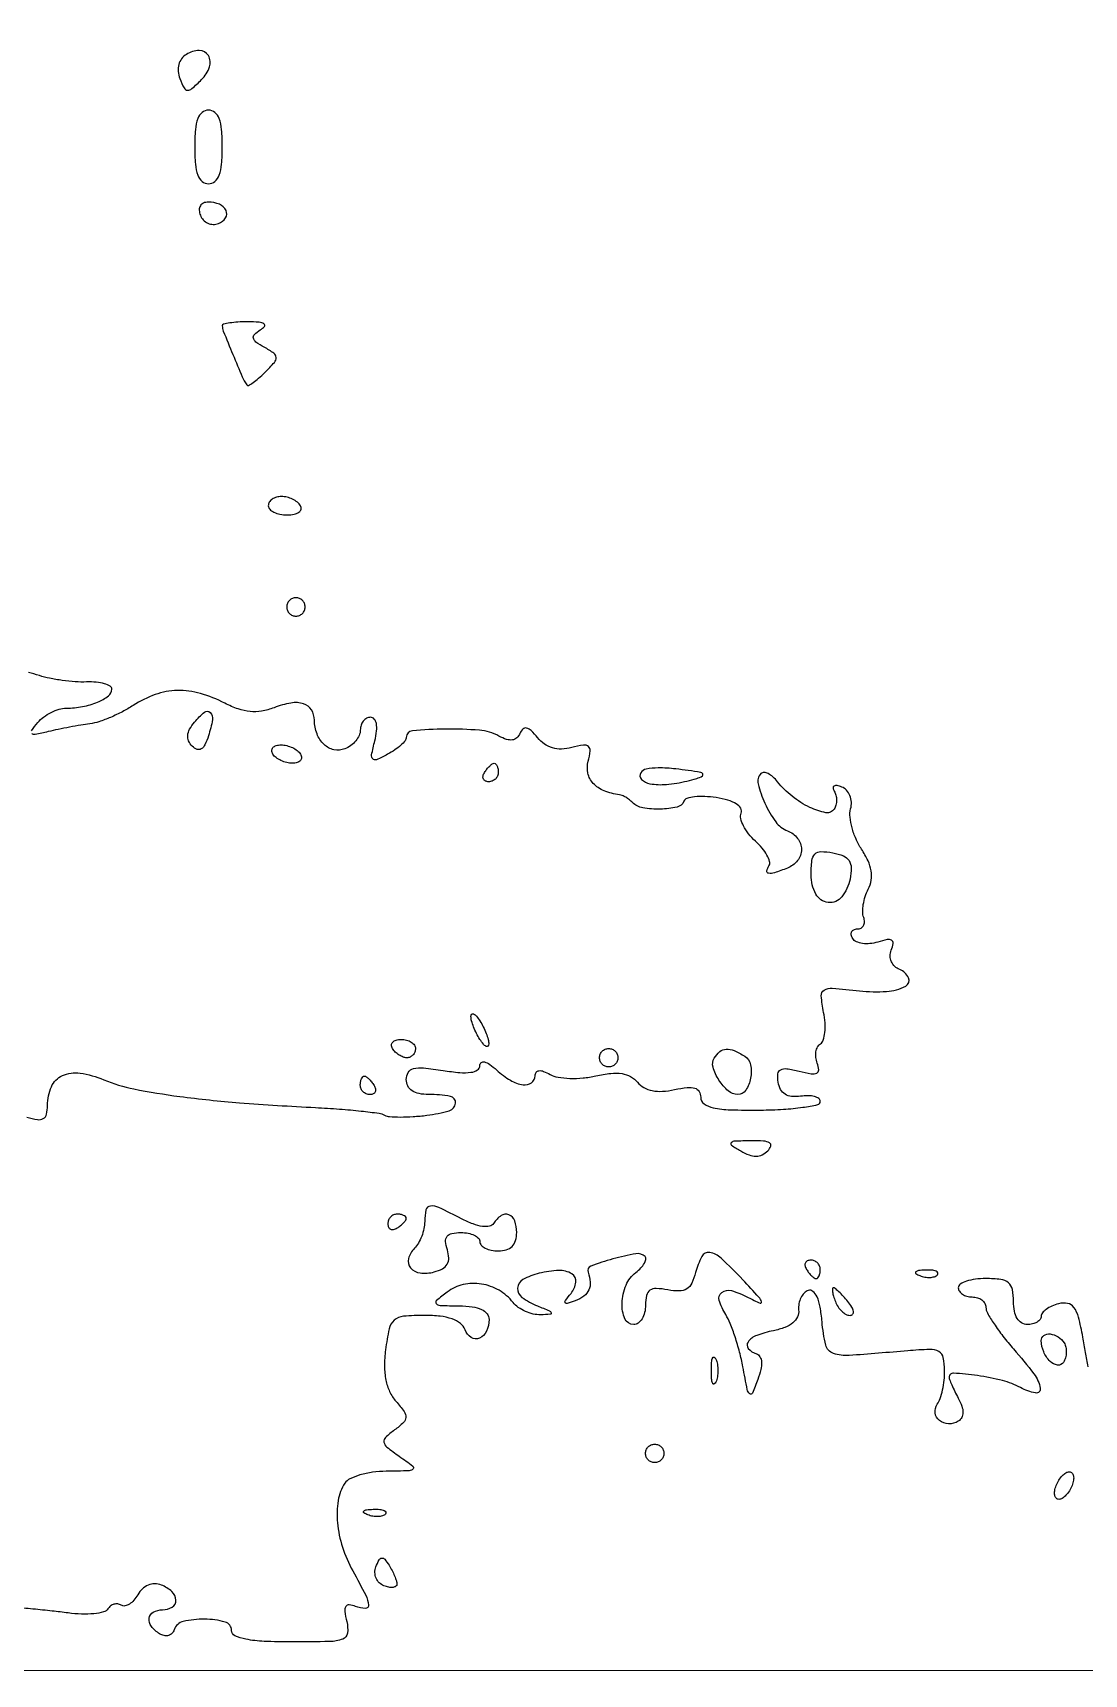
# Model space of a CAD drawing. Extents: x 0 to 4160, y 0 to 3120.
# Drawn here: x 3523.4 to 3637.7, y 0 to 178.4 of the extents above; entities that cross this region are included whole.
import ezdxf

# ---------------------------------------------------------------- set-up
doc = ezdxf.new("R2010")
doc.units = 0

msp = doc.modelspace()

# ---------------------------------------------------------------- linework, layer by layer
for points in [[(4159.499279, 606.274193, 0.000001), (4159.667734, 974.478125, 0.000057), (4159.806661, 1380.08378, 0.000034), (4159.883999, 1862.25)], [(757.647081, 3119.740147, 0.000002), (520.492565, 3119.487217, 0.4139)], [(1964.75, 0.149832, 0.000016), (2717.930904, 0.232101, 0.000028), (3351.473438, 0.357111), (3926.491843, 0.502577, 0.944149)], [(3523.262876, 102.548555, -0.018012), (3523.947813, 103.437118, -0.058866), (3524.576533, 104.035256, -0.043774), (3525.39138, 104.540903, -0.044593), (3526.258202, 104.885886, -0.072537), (3527.040657, 105, 0.045862), (3528.81666, 105.163246, 0.052932), (3530.445676, 105.647741, 0.062457), (3531.629492, 106.324924, 0.235843), (3532, 107.066732, 0.271175), (3531.811076, 107.389459, 0.0593), (3531.192187, 107.646107, 0.046408), (3530.303673, 107.809532, 0.029375), (3529.25, 107.841589, -0.024705), (3528.023554, 107.867447, -0.015872), (3526.607548, 108.012701, -0.015954), (3525.227234, 108.243776, -0.028651), (3524.116119, 108.533487, 0.01946), (3522.931099, 108.865834, 0.139818)], [(3522.75, 60.533587, 0.03378), (3523.904215, 60.274011, 0.169023), (3524.546699, 60.39172, 0.211264), (3524.894145, 60.860027, 0.055533), (3525, 61.810168, -0.103773), (3525.428258, 63.851377, -0.184051), (3526.618228, 65.059954, -0.146726), (3528.543939, 65.326919, -0.060094), (3531.110973, 64.606336, 0.049559), (3534.389802, 63.611189, 0.016301), (3539.369748, 62.792009, 0.013312), (3545.873833, 62.114357, 0.006619), (3554.145408, 61.584636, -0.006136), (3556.753236, 61.420157, -0.008462), (3559.089764, 61.204155, -0.00575), (3561.032847, 60.968661, -0.096152), (3561.645408, 60.763063, 0.11232), (3562.187093, 60.600336, 0.016208), (3563.34817, 60.558847, 0.017699), (3564.746611, 60.603738, 0.014306), (3566.241979, 60.747875, 0.037609), (3568.675962, 61.240974, 0.311418), (3569.357954, 62.064051, 0.390926), (3568.788555, 62.801992, 0.042098), (3566.440983, 63, -0.048397), (3565.388542, 63.102109, -0.098998), (3564.624888, 63.416716, -0.129042), (3564.165934, 63.933717, -0.117873), (3564, 64.627808, -0.133272), (3564.211474, 65.407111, -0.202355), (3564.766089, 65.821353, -0.086586), (3565.86165, 65.897567, -0.01382), (3568, 65.615991, 0.017179), (3569.814916, 65.389396, 0.055279), (3571.030005, 65.414422, 0.107917), (3571.738413, 65.669838, 0.25794), (3572, 66.14317, -0.224245), (3572.154192, 66.469684, -0.241878), (3572.496425, 66.54398, -0.091973), (3573.069059, 66.271382, -0.026966), (3573.828741, 65.654988, 0.048856), (3575.320656, 64.548983, 0.099373), (3576.689862, 64.061251, 0.193373), (3577.605461, 64.283301, 0.242291), (3578, 65.04969, -0.157368), (3578.12038, 65.422698, -0.219349), (3578.421339, 65.592858, -0.114309), (3578.926806, 65.519096, -0.034431), (3579.63365, 65.185144, 0.08719), (3580.491675, 64.885229, 0.032465), (3581.767609, 64.760534, 0.030971), (3583.206699, 64.802871, 0.032635), (3584.604131, 65.023485, -0.027384), (3586.228386, 65.297404, -0.065452), (3587.448358, 65.274952, -0.088474), (3588.384358, 64.958936, -0.094272), (3589.129823, 64.343573, 0.092485), (3589.829246, 63.762036, 0.077945), (3590.733962, 63.428084, 0.064842), (3591.845752, 63.351774, 0.038827), (3593.159342, 63.534997, -0.024505), (3594.532913, 63.766827, -0.100973), (3595.368874, 63.697231, -0.190715), (3595.826376, 63.34126, -0.133959), (3596, 62.704836, 0.242741), (3596.360664, 62.005711, 0.102141), (3597.357036, 61.567102, 0.045654), (3599.213907, 61.343469, 0.009505), (3602.5, 61.311912, 0.012659), (3604.991981, 61.398477, 0.020803), (3607.090625, 61.612521, 0.016055), (3608.717034, 61.900665, 0.354678), (3609, 62.24939, 0.245427), (3608.837564, 62.560382, 0.088067), (3608.369572, 62.776393, 0.062132), (3607.67601, 62.868938, 0.038345), (3606.853863, 62.812858, -0.058206), (3605.88271, 62.785195, -0.119089), (3605.164951, 63.026932, -0.133295), (3604.687395, 63.545922, -0.082323), (3604.429211, 64.339497, -0.0597), (3604.40066, 65.259929, -0.254545), (3604.694727, 65.702227, -0.161112), (3605.350532, 65.812144, -0.023126), (3606.70183, 65.5387, 0.018649), (3608.010538, 65.261658, 0.148859), (3608.615956, 65.337259, 0.31543), (3608.830634, 65.695466, 0.073939), (3608.670155, 66.417178, -0.062261), (3608.516279, 67.040449, -0.069949), (3608.529847, 67.657483, -0.079982), (3608.70188, 68.174394, -0.134889), (3609.010919, 68.506748, 0.182325), (3609.328334, 68.918673, 0.04825), (3609.495756, 69.747054, 0.042403), (3609.514865, 70.794599, 0.032732), (3609.364496, 71.927518, -0.027155), (3609.105485, 73.725173, -0.287107), (3609.42671, 74.356962, -0.156856), (3610.298773, 74.561216, -0.007784), (3613.266935, 74.27338, 0.044355), (3616.198084, 74.204222, 0.106233), (3618.279055, 74.795263, 0.397116), (3618.582674, 75.692336, 0.196135), (3617.626524, 76.589822, -0.096411), (3617.084073, 76.92888, -0.103272), (3616.724088, 77.439446, -0.102101), (3616.595938, 78.056369, -0.09219), (3616.714414, 78.698158, 0.054822), (3616.904712, 79.422617, 0.304717), (3616.740545, 79.767544, 0.188492), (3616.260819, 79.846147, 0.024286), (3615.235429, 79.574722, -0.051552), (3614.397026, 79.400996, -0.060642), (3613.586597, 79.417067, -0.070836), (3612.923662, 79.609419, -0.149445), (3612.52514, 79.959323, -0.086521), (3612.365953, 80.356766, -0.165383), (3612.406464, 80.694301, -0.179346), (3612.638963, 80.919131, -0.103798), (3613.024316, 81, 0.121221), (3613.423949, 81.098333, 0.14637), (3613.699441, 81.367188, 0.129071), (3613.803059, 81.772664, 0.084639), (3613.718461, 82.25, -0.086414), (3613.612801, 82.858651, -0.039317), (3613.676849, 83.666573, -0.037398), (3613.881137, 84.529473, -0.04213), (3614.2062, 85.317058, 0.07777), (3614.530628, 86.294687, 0.082757), (3614.530679, 87.303163, 0.068574), (3614.187394, 88.405021, 0.035286), (3613.481135, 89.669136, -0.041336), (3612.880956, 90.774539, -0.037674), (3612.448879, 91.998038, -0.039784), (3612.232904, 93.154437, -0.090468), (3612.299554, 94.037496, 0.074984), (3612.379903, 94.792012, 0.085101), (3612.225996, 95.502281, 0.093043), (3611.862052, 96.071672, 0.113004), (3611.337554, 96.423963, 0.042456), (3610.816304, 96.574724, 0.17155), (3610.493672, 96.528236, 0.314847), (3610.387562, 96.323345, 0.105738), (3610.507079, 95.988546, -0.078812), (3610.695734, 95.537661, -0.059104), (3610.760736, 95.002651, -0.059229), (3610.698782, 94.46857, -0.080113), (3610.512657, 94.020479, -0.312159), (3609.610932, 93.626336, -0.064382), (3607.873923, 94.205168, -0.05452), (3605.935771, 95.418075, -0.058127), (3604.351732, 96.998428, 0.043118), (3603.852133, 97.527639, 0.067334), (3603.333448, 97.877581, 0.093491), (3602.877372, 98.005092, 0.22141), (3602.553783, 97.887116, 0.261993), (3602.239958, 96.765976, 0.048227), (3602.974868, 94.661108, 0.048889), (3604.160714, 92.637171, 0.14518), (3605.423396, 91.667769, -0.135974), (3606.533086, 90.847238, -0.16782), (3606.949105, 89.637666, -0.167575), (3606.530185, 88.427833, -0.135567), (3605.418213, 87.606989, -0.011865), (3604.008016, 87.103896, -0.112435), (3603.373769, 87.043448, -0.43403), (3603.192778, 87.295423, -0.089609), (3603.417402, 87.866353, 0.208447), (3603.483371, 88.325939, 0.058556), (3603.204621, 89.013002, 0.048423), (3602.672132, 89.792724, 0.034837), (3601.941152, 90.553257, -0.041545), (3601.2057, 91.33925, -0.049307), (3600.656794, 92.194461, -0.056561), (3600.358043, 92.990383, -0.154329), (3600.39379, 93.583817, 0.230411), (3600.347963, 94.112225, 0.119248), (3599.872334, 94.596103, 0.070718), (3598.964673, 94.996463, 0.031159), (3597.679057, 95.273064, 0.026788), (3596.437104, 95.392731, 0.038774), (3595.335931, 95.354156, 0.043908), (3594.498941, 95.184241, 0.233935), (3594.166667, 94.876151, -0.253048), (3593.429443, 94.24048, -0.048358), (3591.611395, 94.022679, -0.048956), (3589.706663, 94.16627, -0.154287), (3588.583333, 94.75, 0.033879), (3588.247209, 95.043418, 0.029163), (3587.857813, 95.305058, 0.03024), (3587.47525, 95.500761, 0.071008), (3587.166667, 95.586367, -0.062961), (3585.497196, 96.02082, -0.110158), (3584.323356, 96.823501, -0.134268), (3583.743727, 97.924339, -0.118928), (3583.76844, 99.222514, 0.032345), (3583.987001, 100.352198, 0.256397), (3583.798519, 100.830273, 0.216836), (3583.262846, 100.976344, 0.023738), (3581.983141, 100.705842, -0.056437), (3580.875773, 100.546373, -0.079104), (3579.886376, 100.67332, -0.082615), (3579.016869, 101.09371, -0.067975), (3578.262388, 101.797911, 0.027701), (3577.572964, 102.553714, 0.135582), (3577.071912, 102.831611, 0.254344), (3576.679359, 102.726654, 0.104473), (3576.356509, 102.25799, -0.106967), (3576.01344, 101.765196, -0.15632), (3575.538496, 101.541955, -0.113397), (3574.902299, 101.603584, -0.042275), (3574.072648, 101.96112, 0.101967), (3571.94999, 102.59031, 0.024674), (3568.271264, 102.721315, 0.017956), (3564.66014, 102.541874, 0.38937), (3564, 101.822691, -0.17377), (3563.870961, 101.462609, -0.036719), (3563.403039, 100.971878, -0.034366), (3562.745835, 100.454326, -0.02675), (3561.967791, 99.982762, -0.018127), (3560.764462, 99.393831, -0.317552), (3560.360646, 99.474036, -0.243896), (3560.231993, 99.919228, -0.012194), (3560.576199, 101.447579, 0.031339), (3560.774361, 102.516838, 0.075607), (3560.750026, 103.318795, 0.131497), (3560.516553, 103.811197, 0.220091), (3560.108408, 104, 0.124873), (3559.685687, 103.892755, 0.100781), (3559.325595, 103.590803, 0.090364), (3559.083595, 103.139135, 0.078066), (3559, 102.606989, -0.105763), (3558.875842, 102.026593, -0.066598), (3558.509423, 101.434922, -0.062399), (3557.96845, 100.922118, -0.067008), (3557.32995, 100.573119, -0.145905), (3556.139464, 100.481699, -0.136258), (3555.056486, 101.050985, -0.115199), (3554.294998, 102.196713, -0.086301), (3554.015313, 103.690983, 0.136997), (3553.683826, 104.821781, 0.180431), (3552.839327, 105.472238, 0.119532), (3551.465896, 105.556625, 0.046722), (3549.62235, 105.046517, -0.048309), (3548.278339, 104.679208, -0.0654), (3547.021637, 104.629388, -0.06122), (3545.733041, 104.908462, -0.036321), (3544.288434, 105.533203, 0.050932), (3541.614888, 106.597981, 0.075569), (3539.118114, 106.915217, 0.078681), (3536.714379, 106.474062, 0.060447), (3534.318594, 105.289181, -0.025113), (3533.164752, 104.613398, -0.019884), (3531.856563, 103.997776, -0.0203), (3530.594378, 103.523426, -0.046323), (3529.603777, 103.295335, 0.008608), (3528.624426, 103.146373, 0.004456), (3527.405749, 102.928293, 0.004428), (3526.156881, 102.681836, 0.006706), (3525.075368, 102.443272, -0.009643), (3523.673507, 102.142669, -0.232667), (3523.297604, 102.244784, -0.38471)], [(3638.124573, 33.418867, -0.000603), (3637.836559, 34.974211, -0.000502), (3637.534085, 36.628057, 0.01669), (3637.062584, 38.805303, 0.095828), (3636.564548, 39.869503, 0.192746), (3635.881658, 40.298771, 0.10947), (3634.891691, 40.261426, 0.041124), (3634.167747, 40.006985, 0.052399), (3633.555684, 39.652562, 0.062248), (3633.135017, 39.257578, 0.174886), (3633, 38.883369, -0.166062), (3632.884904, 38.54638, -0.095369), (3632.559375, 38.25949, -0.076307), (3632.073739, 38.065572, -0.056959), (3631.5, 38, -0.140575), (3630.88002, 38.177821, -0.118484), (3630.4, 38.666667, -0.088208), (3630.09863, 39.456621, -0.04716), (3630, 40.5, 0.047675), (3629.873428, 41.824437, 0.173074), (3629.45, 42.541667, 0.144586), (3628.613599, 42.902765, 0.030103), (3627, 43, 0.031626), (3625.850749, 42.927234, 0.048861), (3624.88125, 42.70625, 0.06271), (3624.209557, 42.384262, 0.254951), (3624, 42, 0.148195), (3624.115568, 41.618646, 0.098894), (3624.440625, 41.29375, 0.082425), (3624.926543, 41.074694, 0.064853), (3625.5, 41, -0.072896), (3626.073183, 40.915988, -0.087581), (3626.559375, 40.671592, -0.100519), (3626.884399, 40.308353, -0.133171), (3627, 39.882015, 0.129538), (3627.164303, 39.258468, 0.017294), (3627.88125, 38.08875, 0.019057), (3628.851234, 36.73739, 0.014967), (3630, 35.347219, -0.017225), (3632.222028, 32.633382, -0.119279), (3632.908872, 31.071088, -0.52503), (3632.396517, 30.563602, -0.077707), (3630.75, 31.148665, 0.061745), (3628.804735, 31.910302, 0.026916), (3626.079621, 32.451467, 0.019327), (3623.493004, 32.720311, 0.433357), (3623, 32.258315, 0.096386), (3623.046906, 32.01725, 0.008169), (3623.294544, 31.432659, 0.010593), (3623.618672, 30.740966, 0.008), (3624.002704, 29.994947, -0.037319), (3624.384834, 29.13183, -0.085757), (3624.505409, 28.433998, -0.122593), (3624.371313, 27.895305, -0.133099), (3624.002704, 27.501671, -0.14488), (3622.938536, 27.211942, -0.165108), (3621.950095, 27.571862, -0.193768), (3621.4842, 28.401781, -0.186788), (3621.714135, 29.339028, 0.071849), (3622.025407, 29.957238, 0.027065), (3622.283353, 30.893339, 0.02614), (3622.457843, 31.957685, 0.028834), (3622.512693, 33, 0.048852), (3622.366831, 34.415214, 0.223381), (3621.88622, 35.06089, 0.131754), (3620.896329, 35.292014, 0.013825), (3618.5, 35.147406, -0.003964), (3612.149856, 34.638353, -0.100231), (3610.431134, 34.859089, -0.256887), (3609.595083, 35.774039, -0.038836), (3609.18594, 38.31198, 0.023265), (3608.979655, 39.905671, 0.060343), (3608.642675, 41.011535, 0.110627), (3608.202633, 41.606671, 0.269728), (3607.68594, 41.704351, 0.118322), (3607.243691, 41.417363, 0.075508), (3606.891406, 40.912132, 0.068846), (3606.679228, 40.27334, 0.067549), (3606.646505, 39.596672, -0.128214), (3606.516137, 38.83015, -0.11495), (3606.025682, 38.18819, -0.083765), (3605.152358, 37.685415, -0.039478), (3603.896505, 37.329301, 0.039801), (3602.084354, 36.814177, 0.146457), (3601.144284, 36.103437, 0.351628), (3601.175059, 35.399039, 0.133061), (3602.053642, 34.815453, -0.184029), (3602.441703, 34.497944, -0.117339), (3602.609022, 33.932016, -0.072628), (3602.533505, 33.105798, -0.02955), (3602.20418, 32.022915, -0.012692), (3601.618461, 30.555165, -0.506262), (3601.32767, 30.48756, -0.166966), (3601.066716, 30.93186, -0.003683), (3600.58213, 33.413903, 0.017594), (3600.222932, 35.015449, 0.015481), (3599.738401, 36.658452, 0.015743), (3599.208555, 38.113499, 0.044416), (3598.719447, 39.077629, -0.065354), (3598.015015, 40.622874, -0.313198), (3598.294521, 41.495922, -0.2403), (3599.339193, 41.688459, -0.047236), (3601.164354, 40.951411, 0.013286), (3602.453319, 40.326174, 0.647896), (3602.614959, 40.4693, 0.110065), (3602.326748, 40.969223, 0.002865), (3600.562909, 42.87039, 0.015346), (3598.216561, 45.221595, 0.152174), (3596.978056, 45.825541, 0.319114), (3596.116484, 45.39209, 0.060317), (3595.448818, 43.652098, -0.049215), (3595.036946, 42.503323, -0.14358), (3594.48223, 41.88074, -0.140897), (3593.672001, 41.649669, -0.046721), (3592.429766, 41.768675, 0.035463), (3591.177246, 41.917147, 0.162464), (3590.48213, 41.721004, 0.192735), (3590.112339, 41.172112, 0.053064), (3590, 40.116577, -0.058835), (3589.904419, 39.307098, -0.07786), (3589.622321, 38.621745, -0.096415), (3589.204704, 38.162641, -0.161494), (3588.714286, 38, -0.300958), (3587.756089, 38.634198, -0.111044), (3587.451311, 40.306498, -0.087061), (3587.883492, 42.289427, -0.135017), (3588.946301, 43.668239, 0.037935), (3589.500373, 44.155699, 0.061382), (3589.880201, 44.654487, 0.086729), (3590.04079, 45.087437, 0.24672), (3589.948161, 45.385172, 0.244459), (3588.965272, 45.695564, 0.023787), (3586.452984, 45.130614, 0.023171), (3584.056332, 44.349419, 0.411817), (3583.75, 43.678053, -0.065287), (3583.991024, 42.614457, -0.129488), (3583.849924, 41.767522, -0.130079), (3583.310664, 41.102484, -0.066184), (3582.358556, 40.584097, -0.013176), (3581.484143, 40.274729, -0.35736), (3581.271128, 40.358019, -0.298527), (3581.288313, 40.608224, -0.010985), (3581.907115, 41.38808, 0.144439), (3582.427481, 42.599125, 0.289334), (3581.99715, 43.502988, 0.151924), (3580.579684, 43.882524, 0.051541), (3578.443165, 43.575091, 0.062853), (3576.682981, 42.889451, 0.260503), (3576.094939, 41.960062, 0.255112), (3576.574014, 40.955807, 0.061057), (3578.25, 40.031162, -0.004964), (3579.552299, 39.492625, -0.205942), (3579.757752, 39.277562, -0.498709), (3579.657756, 39.121171, -0.01079), (3578.610243, 39.063386, -0.065712), (3577.805181, 39.142297, -0.047517), (3576.949468, 39.429583, -0.047975), (3576.174089, 39.868138, -0.072467), (3575.610243, 40.399025, 0.093688), (3574.07931, 41.723311, 0.092469), (3572.163663, 42.405053, 0.095217), (3570.178951, 42.340782, 0.106721), (3568.447543, 41.536493, 0.013112), (3567.278348, 40.603073, 0.418181), (3567.252259, 40.27218, 0.209365), (3567.665937, 40.075124, 0.005499), (3569.75, 40.031803, -0.030135), (3571.173899, 39.931914, -0.073933), (3572.180631, 39.644727, -0.116907), (3572.779953, 39.181278, -0.171605), (3573, 38.559017, -0.106944), (3572.721976, 37.274021, -0.1869), (3571.954544, 36.522228, -0.251338), (3571.060911, 36.600088, -0.157535), (3570.385948, 37.436618, 0.136836), (3569.882023, 38.115721, 0.079627), (3568.985838, 38.60706, 0.057764), (3567.696005, 38.905241, 0.027954), (3566.002417, 39, 0.021663), (3563.687609, 38.899663, 0.160223), (3562.685799, 38.470921, 0.160391), (3562.134597, 37.531455, 0.02172), (3561.74511, 35.25, 0.030705), (3561.630444, 33.46817, 0.050508), (3561.778172, 31.966452, 0.059272), (3562.191386, 30.708563, 0.070159), (3562.872428, 29.659681, -0.021938), (3563.765166, 28.537709, -0.170573), (3563.953797, 27.906384, -0.195277), (3563.692951, 27.34247, -0.030127), (3562.723977, 26.540118, 0.029223), (3561.74463, 25.732153, 0.255424), (3561.572321, 25.21636, 0.18323), (3561.893929, 24.680063, 0.014804), (3563.237252, 23.682888, -0.008936), (3564.700568, 22.623044, -0.436261), (3564.733951, 22.30119, -0.208554), (3564.321063, 22.106711, -0.003693), (3561.809017, 22.052452, 0.030916), (3560.337266, 21.94035, 0.03609), (3558.966566, 21.64822, 0.038976), (3557.870323, 21.235537, 0.141479), (3557.31567, 20.75, 0.104133), (3556.599994, 18.86658, 0.061637), (3556.521571, 16.454466, 0.05525), (3557.061116, 13.806465, 0.048726), (3558.181661, 11.219584, -0.007574), (3559.59437, 8.577344, -0.099477), (3559.896877, 7.515532, -0.450252), (3559.542512, 7.147798, -0.081226), (3558.487634, 7.366372, 0.067107), (3557.781649, 7.533458, 0.293433), (3557.417331, 7.347269, 0.16981), (3557.314607, 6.816244, 0.024852), (3557.530485, 5.72336, -0.094092), (3557.602441, 4.464185, -0.278034), (3557.084022, 3.813733, -0.08357), (3555.680051, 3.545529, -0.005501), (3551.542216, 3.5, -0.011053), (3548.533233, 3.566524, -0.036157), (3546.557452, 3.797733, -0.060524), (3545.365079, 4.179255, -0.293173), (3544.999365, 4.75, 0.337568), (3544.300758, 5.667819, 0.064429), (3542.08582, 5.98085, 0.060552), (3539.764345, 5.726244, 0.260368), (3538.774316, 4.822949, -0.117017), (3538.532001, 4.43188, -0.128568), (3538.147368, 4.207877, -0.118107), (3537.675477, 4.190642, -0.088972), (3537.190983, 4.381966, -0.090509), (3536.290293, 5.194686, -0.195863), (3536.046374, 6.078305, -0.243349), (3536.49739, 6.744809, -0.125266), (3537.5, 7, 0.138987), (3538.559427, 7.300293, 0.272576), (3538.955232, 8.049253, 0.198374), (3538.520524, 8.97812, 0.094027), (3537.37621, 9.685876, 0.091805), (3536.649473, 9.820607, 0.097823), (3535.939982, 9.680613, 0.09311), (3535.310266, 9.27206, 0.074986), (3534.814749, 8.633459, -0.051385), (3534.391764, 8.031964, -0.073422), (3533.897121, 7.607965, -0.095828), (3533.411298, 7.418976, -0.185458), (3533.007638, 7.49528, 0.107302), (3532.631412, 7.628275, 0.09953), (3532.222937, 7.598648, 0.095801), (3531.845134, 7.410605, 0.091347), (3531.557232, 7.092604, -0.19557), (3531.10082, 6.759157, -0.035678), (3530.048849, 6.574931, -0.03367), (3528.712077, 6.528491, -0.024953), (3527.238134, 6.650343, 0.005755), (3525.518385, 6.859226, 0.003224), (3523.423077, 7.075624, 0.003216), (3521.302745, 7.267043, 0.005232)]]:
    msp.add_lwpolyline(points, format="xyb")
for points in [[(3540.095924, 176.059284, 0.09558), (3539.580556, 175.584766, 0.093964), (3539.274885, 174.949848, 0.087371), (3539.210106, 174.207191, 0.069892), (3539.391027, 173.423383, 0.02651), (3539.846101, 172.402744, 0.269364), (3540.221348, 172.161091, 0.195952), (3540.7024, 172.331854, 0.014325), (3541.743887, 173.315316, 0.111544), (3542.609108, 174.685518, 0.224118), (3542.484385, 175.929926, 0.268396), (3541.502639, 176.473316, 0.134468)], [(3541, 166, 0.020272), (3541.076585, 164.111825, 0.069535), (3541.34375, 162.916667, 0.128937), (3541.815157, 162.249641, 0.176579), (3542.5, 162, 0.176579), (3543.184843, 162.249641, 0.128937), (3543.65625, 162.916667, 0.069535), (3543.923415, 164.111825, 0.020272), (3544, 166, 0.020272), (3543.923415, 167.888175, 0.069535), (3543.65625, 169.083333, 0.128937), (3543.184843, 169.750359, 0.176579), (3542.5, 170, 0.176579), (3541.815157, 169.750359, 0.128937), (3541.34375, 169.083333, 0.069535), (3541.076585, 167.888175, 0.020272)], [(3541.614144, 158.563142, 0.097233), (3541.932247, 158.056058, 0.097502), (3542.418179, 157.707469, 0.098358), (3542.996242, 157.571016, 0.100873), (3543.577015, 157.667927, 0.154404), (3544.346855, 158.281346, 0.264411), (3544.406337, 159.076972, 0.186052), (3543.690933, 159.757653, 0.098475), (3542.472368, 160, 0.103362), (3541.958455, 159.892615, 0.156352), (3541.618291, 159.592955, 0.144051), (3541.499068, 159.130468, 0.083334)], [(3544, 146.547053, 0.096097), (3544.111256, 145.973528, 0.00228), (3545.147984, 143.435335, 0.003797), (3546.173575, 141.009077, 0.04696), (3546.654862, 140.130952, 0.381281), (3546.847732, 140.082312, 0.030141), (3547.33902, 140.377978, 0.028979), (3547.952327, 140.853929, 0.016876), (3548.632986, 141.490129, 0.015777), (3549.657572, 142.581498, 0.189402), (3549.850743, 143.114117, 0.237484), (3549.606559, 143.568876, 0.025378), (3548.560627, 144.226009, -0.025339), (3547.660283, 144.791575, -0.185478), (3547.381129, 145.20628, -0.264014), (3547.501707, 145.609509, -0.049868), (3548.130023, 146.10152, 0.079189), (3548.574971, 146.49392, 0.450035), (3548.531777, 146.769021, 0.12707), (3548.00621, 146.941151, 0.014538), (3546.75, 146.984687, 0.015485), (3545.695765, 146.957905, 0.025368), (3544.807813, 146.862449, 0.022951), (3544.137479, 146.723974, 0.342858)], [(3549, 127, 0.195654), (3549.155423, 126.618015, 0.086673), (3549.604836, 126.29375, 0.066561), (3550.270941, 126.073608, 0.0466), (3551.059017, 126, 0.047867), (3551.804599, 126.071541, 0.104212), (3552.33165, 126.29375, 0.181468), (3552.558599, 126.621877, 0.202618), (3552.5, 127, 0.08825), (3552.157656, 127.382836, 0.053305), (3551.640225, 127.70625, 0.051278), (3551.038022, 127.925833, 0.061875), (3550.440983, 128, 0.067639), (3549.890182, 127.925146, 0.08433), (3549.423289, 127.70625, 0.09965), (3549.111069, 127.38134, 0.142666)], [(3551, 116, 0.099038), (3551.076342, 115.618362, 0.097945), (3551.29375, 115.29375, 0.097945), (3551.618362, 115.076342, 0.099038), (3552, 115, 0.099038), (3552.381638, 115.076342, 0.097945), (3552.70625, 115.29375, 0.097945), (3552.923658, 115.618362, 0.099038), (3553, 116, 0.099038), (3552.923658, 116.381638, 0.097945), (3552.70625, 116.70625, 0.097945), (3552.381638, 116.923658, 0.099038), (3552, 117, 0.099038), (3551.618362, 116.923658, 0.097945), (3551.29375, 116.70625, 0.097945), (3551.076342, 116.381638, 0.099038)], [(3542.491969, 101.974697, -0.0335), (3542.116957, 101.020041, -0.141136), (3541.714478, 100.56272, -0.239319), (3541.262636, 100.517898, -0.10399), (3540.743045, 100.856955, -0.089558), (3540.344413, 101.431266, -0.130736), (3540.241893, 102.035305, -0.105509), (3540.450649, 102.705136, -0.045123), (3540.984882, 103.481784, -0.046744), (3542.06209, 104.557386, -0.386894), (3542.695516, 104.527541, -0.247224), (3542.936905, 103.749044, -0.030828)], [(3552.5, 100, -0.131946), (3552.613866, 99.620091, -0.190139), (3552.495862, 99.29375, -0.14379), (3552.146634, 99.073627, -0.069308), (3551.618034, 99, -0.059645), (3550.99842, 99.074178, -0.050746), (3550.377112, 99.29375, -0.053126), (3549.846464, 99.617096, -0.091204), (3549.5, 100, -0.131946), (3549.386134, 100.379909, -0.190139), (3549.504138, 100.70625, -0.14379), (3549.853366, 100.926373, -0.069308), (3550.381966, 101, -0.059645), (3551.00158, 100.925822, -0.050746), (3551.622888, 100.70625, -0.053126), (3552.153536, 100.382904, -0.091204)], [(3574, 98, -0.105053), (3573.918938, 97.618444, -0.099167), (3573.688914, 97.29375, -0.09642), (3573.345238, 97.076123, -0.093332), (3572.940983, 97, -0.108972), (3572.586039, 97.078288, -0.182303), (3572.3746, 97.29375, -0.161196), (3572.343488, 97.6179, -0.082592), (3572.5, 98, -0.029505), (3572.768994, 98.382774, -0.035638), (3573.066025, 98.70625, -0.038439), (3573.34829, 98.934461, -0.151918), (3573.559017, 99, -0.210953), (3573.727648, 98.92554, -0.081139), (3573.870461, 98.70625, -0.061769), (3573.967655, 98.382849, -0.042167)], [(3589.481107, 97.969431, 0.351527), (3589.56919, 97.253957, 0.149757), (3590.486393, 96.78235, 0.067785), (3592.265896, 96.707106, 0.033641), (3594.5, 97.068473, 0.016574), (3595.565934, 97.352906, 0.066671), (3596.178125, 97.631489, 0.397314), (3596.233405, 97.844232, 0.230488), (3596, 98.009308, 0.011184), (3593.298112, 98.390467, 0.030984), (3591.382393, 98.497536, 0.043321), (3590.078006, 98.376266, 0.212601)], [(3612.22814, 86.413107, -0.123185), (3611.337041, 84.49054, -0.254611), (3609.852719, 83.875167, -0.250619), (3608.510917, 84.786731, -0.121324), (3608, 86.861328, -0.02643), (3608.082746, 88.425636, -0.167884), (3608.415701, 89.135898, -0.207303), (3609.072116, 89.406455, -0.042782), (3610.344717, 89.274435, -0.048293), (3611.503247, 88.934518, -0.152861), (3612.121905, 88.428806, -0.148858), (3612.351026, 87.651357, -0.045013)], [(3572.969374, 68.5, -0.190341), (3572.877628, 68.267727, -0.335455), (3572.684621, 68.234375, -0.102785), (3572.374359, 68.485814, -0.027796), (3572, 69, -0.026766), (3571.628962, 69.647707, -0.024204), (3571.315379, 70.353125, -0.024967), (3571.096832, 71.012663, -0.067616), (3571.030626, 71.5, -0.190341), (3571.122372, 71.732273, -0.335455), (3571.315379, 71.765625, -0.102785), (3571.625641, 71.514186, -0.027796), (3572, 71, -0.026766), (3572.371038, 70.352293, -0.024204), (3572.684621, 69.646875, -0.024967), (3572.903168, 68.987337, -0.067616)], [(3565, 68, -0.092995), (3564.928382, 67.618268, -0.096318), (3564.723586, 67.29375, -0.099231), (3564.418051, 67.076556, -0.105429), (3564.059017, 67, -0.089642), (3563.653442, 67.073302, -0.053229), (3563.2129, 67.29375, -0.051032), (3562.806203, 67.617485, -0.06081), (3562.5, 68, -0.139169), (3562.392057, 68.379648, -0.191142), (3562.521475, 68.70625, -0.138808), (3562.889346, 68.926733, -0.066118), (3563.440983, 69, -0.062283), (3564.037096, 68.925455, -0.080552), (3564.542039, 68.70625, -0.097988), (3564.879982, 68.381379, -0.153634)], [(3587, 67, -0.099038), (3586.923658, 66.618362, -0.097945), (3586.70625, 66.29375, -0.097945), (3586.381638, 66.076342, -0.099038), (3586, 66, -0.099038), (3585.618362, 66.076342, -0.097945), (3585.29375, 66.29375, -0.097945), (3585.076342, 66.618362, -0.099038), (3585, 67, -0.099038), (3585.076342, 67.381638, -0.097945), (3585.29375, 67.70625, -0.097945), (3585.618362, 67.923658, -0.099038), (3586, 68, -0.099038), (3586.381638, 67.923658, -0.097945), (3586.70625, 67.70625, -0.097945), (3586.923658, 67.381638, -0.099038)], [(3600.78387, 67.154738, -0.204618), (3601.413064, 66.238429, -0.095523), (3601.4242, 64.770341, -0.101861), (3600.896258, 63.470869, -0.25052), (3600.015456, 63, -0.183923), (3598.997286, 63.387644, -0.068112), (3597.983831, 64.573379, -0.069239), (3597.343184, 65.959482, -0.215303), (3597.472927, 66.956195, -0.080959), (3598.086383, 67.66253, -0.159891), (3598.769616, 67.933042, -0.120321), (3599.620707, 67.778523, -0.036597)], [(3560.5, 64, -0.082592), (3560.656512, 63.6179, -0.161196), (3560.6254, 63.29375, -0.182303), (3560.413961, 63.078288, -0.108972), (3560.059017, 63, -0.093332), (3559.654762, 63.076123, -0.09642), (3559.311086, 63.29375, -0.099167), (3559.081062, 63.618444, -0.105053), (3559, 64, -0.042167), (3559.032345, 64.382849, -0.061769), (3559.129539, 64.70625, -0.081139), (3559.272352, 64.92554, -0.210953), (3559.440983, 65, -0.151918), (3559.65171, 64.934461, -0.038439), (3559.933975, 64.70625, -0.035638), (3560.231006, 64.382774, -0.029505)], [(3600.346375, 56.865967, 0.04153), (3601.263915, 56.430066, 0.092968), (3602.020993, 56.296134, 0.112876), (3602.680266, 56.454056, 0.081552), (3603.296375, 56.896375, 0.113627), (3603.610071, 57.397715, 0.358555), (3603.481747, 57.743112, 0.117828), (3602.836765, 57.936951, 0.016922), (3601.45, 57.969591, 0.006175), (3599.711408, 57.930193, 0.18983), (3599.321412, 57.760595, 0.471567), (3599.347199, 57.492498, 0.016776)], [(3562, 48.940983, 0.108972), (3562.078288, 48.586039, 0.182303), (3562.29375, 48.3746, 0.161196), (3562.6179, 48.343488, 0.082592), (3563, 48.5, 0.029505), (3563.382774, 48.768994, 0.035638), (3563.70625, 49.066025, 0.038439), (3563.934461, 49.34829, 0.151918), (3564, 49.559017, 0.210953), (3563.92554, 49.727648, 0.081139), (3563.70625, 49.870461, 0.061769), (3563.382849, 49.967655, 0.042167), (3563, 50, 0.105053), (3562.618444, 49.918938, 0.099167), (3562.29375, 49.688914, 0.09642), (3562.076123, 49.345238, 0.093332)], [(3566, 49.2, -0.052863), (3565.918279, 48.429213, -0.03844), (3565.673095, 47.601845, -0.039097), (3565.313536, 46.844186, -0.066133), (3564.887132, 46.287132, 0.132219), (3564.243998, 45.170321, 0.24326), (3564.464842, 44.171857, 0.192246), (3565.501266, 43.611014, 0.093252), (3567.029039, 43.717845, 0.058269), (3567.928241, 44.068874, 0.137221), (3568.445152, 44.561483, 0.144607), (3568.616055, 45.232184, 0.067505), (3568.460655, 46.123965, -0.053521), (3568.275444, 47.035804, -0.191993), (3568.439874, 47.595142, -0.1813), (3568.953195, 47.907611, -0.047061), (3569.932612, 48, -0.046404), (3570.723901, 47.926404, -0.066358), (3571.392705, 47.70625, -0.086454), (3571.844022, 47.382, -0.196293), (3572, 47, 0.191087), (3572.151477, 46.618118, 0.088204), (3572.5875, 46.29375, 0.068025), (3573.234582, 46.073693, 0.048028), (3574, 46, 0.072254), (3574.873159, 46.126841, 0.124864), (3575.5, 46.5, 0.124864), (3575.873159, 47.126841, 0.072254), (3576, 48, 0.086459), (3575.77992, 49.263225, 0.214119), (3575.142321, 49.924934, 0.24824), (3574.304865, 49.837049, 0.106909), (3573.502266, 49.003667, -0.206781), (3573.048579, 48.686977, -0.08599), (3572.28636, 48.664077, -0.057326), (3571.255164, 48.934042, -0.026674), (3569.992909, 49.503667, 0.008885), (3567.551682, 50.711591, 0.130132), (3566.615866, 50.88469, 0.329876), (3566.140912, 50.473823, 0.055143)], [(3607.5, 44, 0.029505), (3607.768994, 43.617226, 0.035638), (3608.066025, 43.29375, 0.038439), (3608.34829, 43.065539, 0.151918), (3608.559017, 43, 0.210953), (3608.727648, 43.07446, 0.081139), (3608.870461, 43.29375, 0.061769), (3608.967655, 43.617151, 0.042167), (3609, 44, 0.105053), (3608.918938, 44.381556, 0.099167), (3608.688914, 44.70625, 0.09642), (3608.345238, 44.923877, 0.093332), (3607.940983, 45, 0.108972), (3607.586039, 44.921712, 0.182303), (3607.3746, 44.70625, 0.161196), (3607.343488, 44.3821, 0.082592)], [(3619.8125, 43.316886, 0.051402), (3620.359369, 43.160852, 0.05415), (3620.916927, 43.123424, 0.060344), (3621.402231, 43.202593, 0.126455), (3621.729167, 43.395833, 0.296942), (3621.77538, 43.614691, 0.208169), (3621.592839, 43.799335, 0.077125), (3621.112848, 43.910055, 0.028489), (3620.416667, 43.921053, 0.018894), (3619.670344, 43.862007, 0.168741), (3619.37858, 43.720685, 0.470617), (3619.395823, 43.538436, 0.054073)], [(3610.638374, 40.5, 0.054778), (3610.934012, 39.926337, 0.05745), (3611.343184, 39.440625, 0.064053), (3611.798443, 39.11007, 0.125677), (3612.229434, 39, 0.214681), (3612.515803, 39.128897, 0.22275), (3612.603286, 39.425778, 0.100348), (3612.42795, 39.903434, 0.035237), (3612, 40.5, 0.012711), (3611.49792, 41.074599, 0.017822), (3611.019109, 41.559375, 0.014236), (3610.604143, 41.928855, 0.176553), (3610.40894, 42, 0.407084), (3610.311504, 41.904913, 0.044074), (3610.333541, 41.559375, 0.034664), (3610.442315, 41.075405, 0.019009)], [(3635.5, 36, -0.086898), (3635.685682, 35.535401, -0.059611), (3635.735557, 34.968638, -0.05825), (3635.649611, 34.390895, -0.072509), (3635.434017, 33.893237, -0.298712), (3634.798442, 33.5966, -0.158444), (3633.986233, 33.99714, -0.098476), (3633.280537, 35.024131, -0.096628), (3633.015313, 36.25, -0.251955), (3633.295737, 36.797677, -0.177896), (3633.978932, 36.973458, -0.11906), (3634.843459, 36.670283, -0.111188)], [(3597.662281, 31.75, -0.174857), (3597.474999, 31.540618, -0.447206), (3597.306058, 31.601562, -0.078554), (3597.189089, 32.10856, -0.017491), (3597.157895, 33, -0.017491), (3597.189089, 33.89144, -0.078554), (3597.306058, 34.398438, -0.447206), (3597.474999, 34.459382, -0.174857), (3597.662281, 34.25, -0.057986), (3597.818615, 33.679992, -0.037979), (3597.87034, 33, -0.037979), (3597.818615, 32.320008, -0.057986)], [(3592, 24, -0.099038), (3591.923658, 23.618362, -0.097945), (3591.70625, 23.29375, -0.097945), (3591.381638, 23.076342, -0.099038), (3591, 23, -0.099038), (3590.618362, 23.076342, -0.097945), (3590.29375, 23.29375, -0.097945), (3590.076342, 23.618362, -0.099038), (3590, 24, -0.099038), (3590.076342, 24.381638, -0.097945), (3590.29375, 24.70625, -0.097945), (3590.618362, 24.923658, -0.099038), (3591, 25, -0.099038), (3591.381638, 24.923658, -0.097945), (3591.70625, 24.70625, -0.097945), (3591.923658, 24.381638, -0.099038)], [(3636.361626, 20.5, -0.046632), (3636.077603, 19.926166, -0.052856), (3635.702003, 19.440625, -0.060245), (3635.296202, 19.108138, -0.142471), (3634.924396, 19, -0.209945), (3634.644659, 19.122874, -0.13955), (3634.484956, 19.440625, -0.08982), (3634.480468, 19.92532, -0.049166), (3634.638374, 20.5, -0.046632), (3634.922397, 21.073834, -0.052856), (3635.297997, 21.559375, -0.060245), (3635.703798, 21.891862, -0.142471), (3636.075604, 22, -0.209945), (3636.355341, 21.877126, -0.13955), (3636.515044, 21.559375, -0.08982), (3636.519532, 21.07468, -0.049166)], [(3561.729167, 17.395833, -0.126455), (3561.402231, 17.202593, -0.060344), (3560.916927, 17.123424, -0.05415), (3560.359369, 17.160852, -0.051402), (3559.8125, 17.316886, -0.054073), (3559.395823, 17.538436, -0.470617), (3559.37858, 17.720685, -0.168741), (3559.670344, 17.862007, -0.018894), (3560.416667, 17.921053, -0.028489), (3561.112848, 17.910055, -0.077125), (3561.592839, 17.799335, -0.208169), (3561.77538, 17.614691, -0.296942)], [(3562.984687, 9.781385, -0.244038), (3562.872738, 9.553953, -0.130115), (3562.573425, 9.435829, -0.079079), (3562.112856, 9.454594, -0.041989), (3561.563142, 9.614144, -0.103597), (3561.058938, 9.939365, -0.098906), (3560.717568, 10.444496, -0.096808), (3560.59189, 11.05163, -0.094659), (3560.702306, 11.666605, -0.028686), (3561.0396, 12.41433, -0.248049), (3561.330864, 12.615049, -0.25589), (3561.653998, 12.484514, -0.030228), (3562.123851, 11.833846, -0.02104), (3562.44861, 11.270436, -0.020926), (3562.7255, 10.680724, -0.021318), (3562.923341, 10.146218, -0.07277)]]:
    msp.add_lwpolyline(points, format="xyb", close=True)

doc.saveas('drawing.dxf')
